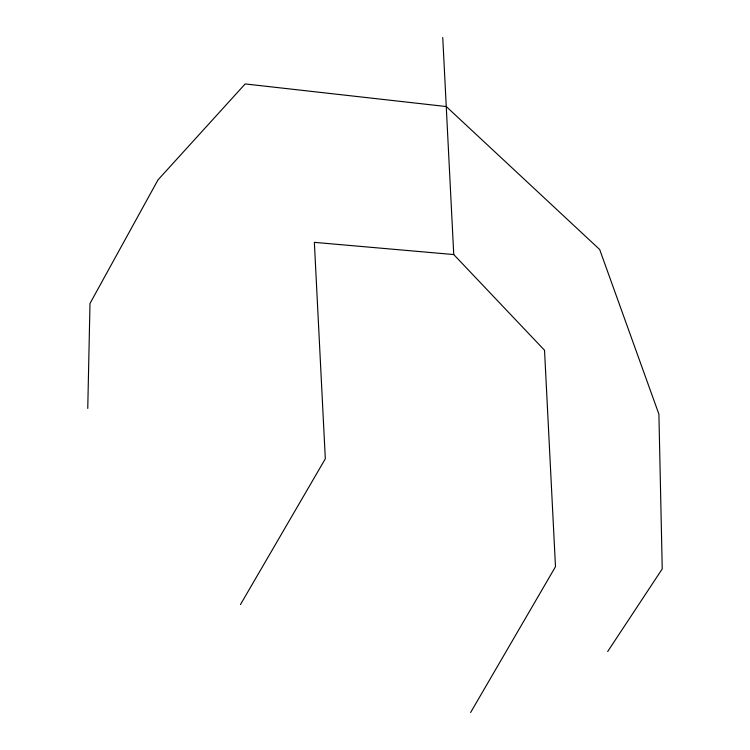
<?xml version="1.0" encoding="UTF-8"?>
<svg xmlns="http://www.w3.org/2000/svg" width="750" height="750" viewBox="0 0 750 750"><rect width="100%" height="100%" fill="white"/><g stroke="black" fill="none" stroke-linecap="round" stroke-linejoin="round"><path stroke-width="1.12" d="M87.759 408.441L89.991 303.478L158.016 179.859L245.175 83.934L446.25 106.537L599.681 249.516L658.903 414.169L662.241 568.903L607.669 651.562M240.441 604.594L325.322 458.803L314.353 242.353L453.75 254.559L544.528 350.259L555.487 566.709L470.616 712.5M442.753 37.5L453.75 254.559"/></g></svg>
